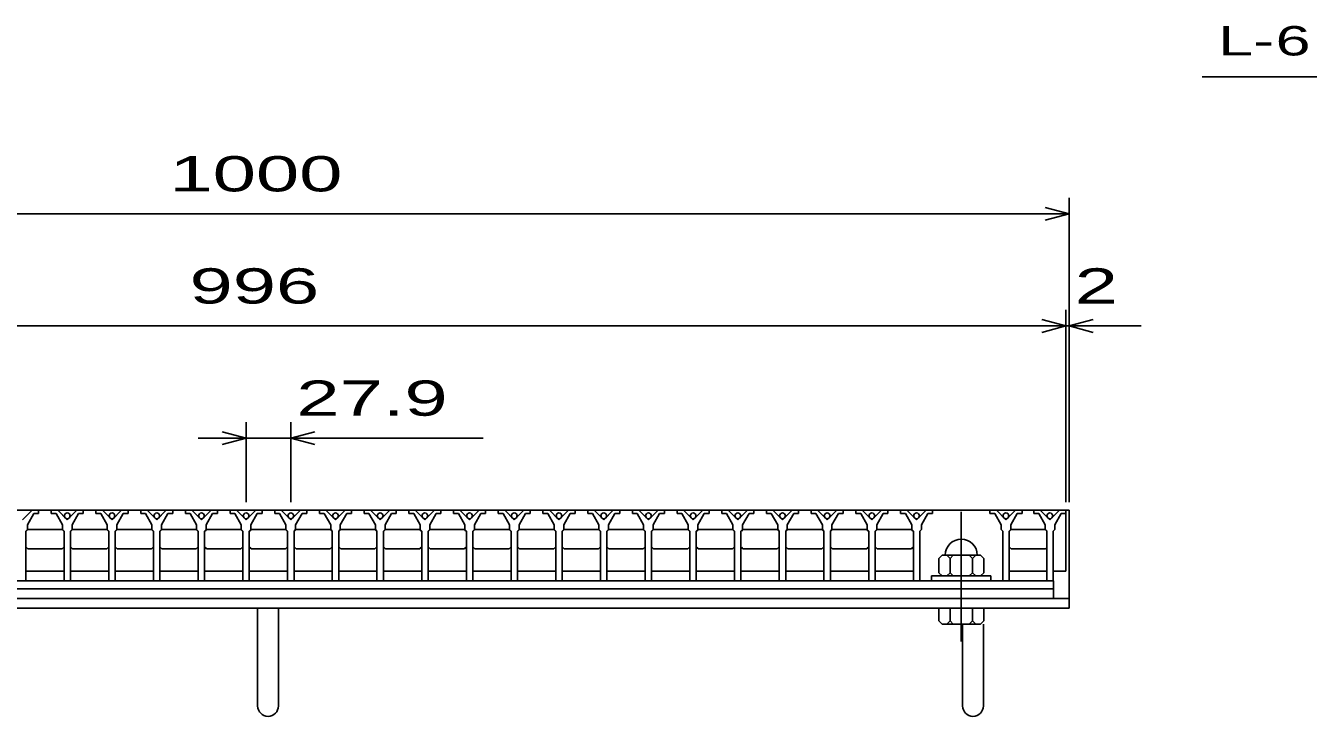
# Model space of a CAD drawing. Units: millimetres, scale not verified. Extents: x -1820 to 1731, y -1282 to 1054.
# Drawn here: x -1001 to -201, y -651 to -220 of the extents above; entities that cross this region are included whole.
import ezdxf
from ezdxf.enums import TextEntityAlignment as Align

# ---------------------------------------------------------------- set-up
doc = ezdxf.new("R2010")
doc.units = ezdxf.units.MM
doc.header["$LTSCALE"] = 10
doc.linetypes.add('CHAIN', pattern=[18.5, 12, -1.5, 3.5, -1.5])
for name, color, linetype, lineweight in [('16', 3, 'Continuous', 25), ('19', 6, 'Continuous', 25), ('22', 2, 'Continuous', 25)]:
    doc.layers.add(name, color=color, linetype=linetype, lineweight=lineweight)
doc.styles.add('ベクトル', font='')
doc.styles.get('ベクトル').set_extended_font_data('ベクトル')

msp = doc.modelspace()

# ---------------------------------------------------------------- linework, layer by layer
at = {"layer": '16'}
for p, q in [((-1348, -522), (-352, -522)), ((-997.2, -522), (-1003.2, -528)), ((-1000.2, -531), (-996.2, -524)), ((-993.2, -522), (-997.2, -522)), ((-996.2, -524), (-993.2, -524)), ((-993.2, -524), (-993.2, -522)), ((-985.3, -522), (-985.3, -524)), ((-981.3, -522), (-985.3, -522)), ((-985.3, -524), (-982.3, -524)), ((-982.3, -524), (-978.3, -531)), ((-975.3, -528), (-981.3, -522)), ((-969.3, -522), (-975.3, -528)), ((-972.3, -531), (-968.3, -524)), ((-965.3, -522), (-969.3, -522)), ((-968.3, -524), (-965.3, -524)), ((-965.3, -524), (-965.3, -522)), ((-957.4, -522), (-957.4, -524)), ((-953.4, -522), (-957.4, -522)), ((-957.4, -524), (-954.4, -524)), ((-954.4, -524), (-950.4, -531)), ((-947.4, -528), (-953.4, -522)), ((-941.4, -522), (-947.4, -528)), ((-944.4, -531), (-940.4, -524)), ((-937.4, -522), (-941.4, -522)), ((-940.4, -524), (-937.4, -524)), ((-937.4, -524), (-937.4, -522)), ((-929.5, -522), (-929.5, -524)), ((-925.5, -522), (-929.5, -522)), ((-929.5, -524), (-926.5, -524)), ((-926.5, -524), (-922.5, -531)), ((-919.5, -528), (-925.5, -522)), ((-913.5, -522), (-919.5, -528)), ((-916.5, -531), (-912.5, -524)), ((-909.5, -522), (-913.5, -522)), ((-912.5, -524), (-909.5, -524)), ((-909.5, -524), (-909.5, -522)), ((-901.6, -522), (-901.6, -524)), ((-897.6, -522), (-901.6, -522)), ((-901.6, -524), (-898.6, -524)), ((-898.6, -524), (-894.6, -531)), ((-891.6, -528), (-897.6, -522)), ((-885.6, -522), (-891.6, -528)), ((-888.6, -531), (-884.6, -524)), ((-881.6, -522), (-885.6, -522)), ((-884.6, -524), (-881.6, -524)), ((-881.6, -524), (-881.6, -522)), ((-873.7, -522), (-873.7, -524)), ((-869.7, -522), (-873.7, -522)), ((-873.7, -524), (-870.7, -524)), ((-870.7, -524), (-866.7, -531)), ((-863.7, -528), (-869.7, -522)), ((-857.7, -522), (-863.7, -528)), ((-860.7, -531), (-856.7, -524)), ((-853.7, -522), (-857.7, -522)), ((-856.7, -524), (-853.7, -524)), ((-853.7, -524), (-853.7, -522)), ((-845.8, -522), (-845.8, -524)), ((-841.8, -522), (-845.8, -522)), ((-845.8, -524), (-842.8, -524)), ((-842.8, -524), (-838.8, -531)), ((-835.8, -528), (-841.8, -522)), ((-829.8, -522), (-835.8, -528)), ((-832.8, -531), (-828.8, -524)), ((-825.8, -522), (-829.8, -522)), ((-828.8, -524), (-825.8, -524)), ((-825.8, -524), (-825.8, -522)), ((-817.9, -522), (-817.9, -524)), ((-813.9, -522), (-817.9, -522)), ((-817.9, -524), (-814.9, -524)), ((-814.9, -524), (-810.9, -531)), ((-807.9, -528), (-813.9, -522)), ((-801.9, -522), (-807.9, -528)), ((-804.9, -531), (-800.9, -524)), ((-797.9, -522), (-801.9, -522)), ((-800.9, -524), (-797.9, -524)), ((-797.9, -524), (-797.9, -522)), ((-790, -522), (-790, -524)), ((-786, -522), (-790, -522)), ((-790, -524), (-787, -524)), ((-787, -524), (-783, -531)), ((-780, -528), (-786, -522)), ((-774, -522), (-780, -528)), ((-777, -531), (-773, -524)), ((-770, -522), (-774, -522)), ((-773, -524), (-770, -524)), ((-770, -524), (-770, -522)), ((-762.1, -522), (-762.1, -524)), ((-758.1, -522), (-762.1, -522)), ((-762.1, -524), (-759.1, -524)), ((-759.1, -524), (-755.1, -531)), ((-752.1, -528), (-758.1, -522)), ((-746.1, -522), (-752.1, -528)), ((-749.1, -531), (-745.1, -524)), ((-742.1, -522), (-746.1, -522)), ((-745.1, -524), (-742.1, -524)), ((-742.1, -524), (-742.1, -522)), ((-734.2, -522), (-734.2, -524)), ((-730.2, -522), (-734.2, -522)), ((-734.2, -524), (-731.2, -524)), ((-731.2, -524), (-727.2, -531)), ((-724.2, -528), (-730.2, -522)), ((-718.2, -522), (-724.2, -528)), ((-721.2, -531), (-717.2, -524)), ((-714.2, -522), (-718.2, -522)), ((-717.2, -524), (-714.2, -524)), ((-714.2, -524), (-714.2, -522)), ((-706.3, -522), (-706.3, -524)), ((-702.3, -522), (-706.3, -522)), ((-706.3, -524), (-703.3, -524)), ((-703.3, -524), (-699.3, -531)), ((-696.3, -528), (-702.3, -522)), ((-690.3, -522), (-696.3, -528)), ((-693.3, -531), (-689.3, -524)), ((-686.3, -522), (-690.3, -522)), ((-689.3, -524), (-686.3, -524)), ((-686.3, -524), (-686.3, -522)), ((-678.4, -522), (-678.4, -524)), ((-674.4, -522), (-678.4, -522)), ((-678.4, -524), (-675.4, -524)), ((-675.4, -524), (-671.4, -531)), ((-668.4, -528), (-674.4, -522)), ((-662.4, -522), (-668.4, -528)), ((-665.4, -531), (-661.4, -524)), ((-658.4, -522), (-662.4, -522)), ((-661.4, -524), (-658.4, -524)), ((-658.4, -524), (-658.4, -522)), ((-650.5, -522), (-650.5, -524)), ((-646.5, -522), (-650.5, -522)), ((-650.5, -524), (-647.5, -524)), ((-647.5, -524), (-643.5, -531)), ((-640.5, -528), (-646.5, -522)), ((-634.5, -522), (-640.5, -528)), ((-637.5, -531), (-633.5, -524)), ((-630.5, -522), (-634.5, -522)), ((-633.5, -524), (-630.5, -524)), ((-630.5, -524), (-630.5, -522)), ((-622.6, -522), (-622.6, -524)), ((-618.6, -522), (-622.6, -522)), ((-622.6, -524), (-619.6, -524)), ((-619.6, -524), (-615.6, -531)), ((-612.6, -528), (-618.6, -522)), ((-606.6, -522), (-612.6, -528)), ((-609.6, -531), (-605.6, -524)), ((-602.6, -522), (-606.6, -522)), ((-605.6, -524), (-602.6, -524)), ((-602.6, -524), (-602.6, -522)), ((-594.7, -522), (-594.7, -524)), ((-590.7, -522), (-594.7, -522)), ((-594.7, -524), (-591.7, -524)), ((-591.7, -524), (-587.7, -531)), ((-584.7, -528), (-590.7, -522)), ((-578.7, -522), (-584.7, -528)), ((-581.7, -531), (-577.7, -524)), ((-574.7, -522), (-578.7, -522)), ((-577.7, -524), (-574.7, -524)), ((-574.7, -524), (-574.7, -522)), ((-566.8, -522), (-566.8, -524)), ((-562.8, -522), (-566.8, -522)), ((-566.8, -524), (-563.8, -524)), ((-563.8, -524), (-559.8, -531)), ((-556.8, -528), (-562.8, -522)), ((-550.8, -522), (-556.8, -528)), ((-553.8, -531), (-549.8, -524)), ((-546.8, -522), (-550.8, -522)), ((-549.8, -524), (-546.8, -524)), ((-546.8, -524), (-546.8, -522)), ((-538.9, -522), (-538.9, -524)), ((-534.9, -522), (-538.9, -522)), ((-538.9, -524), (-535.9, -524)), ((-535.9, -524), (-531.9, -531)), ((-528.9, -528), (-534.9, -522)), ((-522.9, -522), (-528.9, -528)), ((-525.9, -531), (-521.9, -524)), ((-518.9, -522), (-522.9, -522)), ((-521.9, -524), (-518.9, -524)), ((-518.9, -524), (-518.9, -522)), ((-511, -522), (-511, -524)), ((-507, -522), (-511, -522)), ((-511, -524), (-508, -524)), ((-508, -524), (-504, -531)), ((-501, -528), (-507, -522)), ((-495, -522), (-501, -528)), ((-498, -531), (-494, -524)), ((-491, -522), (-495, -522)), ((-494, -524), (-491, -524)), ((-491, -524), (-491, -522)), ((-483.1, -522), (-483.1, -524)), ((-479.1, -522), (-483.1, -522)), ((-483.1, -524), (-480.1, -524)), ((-480.1, -524), (-476.1, -531)), ((-473.1, -528), (-479.1, -522)), ((-467.1, -522), (-473.1, -528)), ((-470.1, -531), (-466.1, -524)), ((-463.1, -522), (-467.1, -522)), ((-466.1, -524), (-463.1, -524)), ((-463.1, -524), (-463.1, -522)), ((-455.2, -522), (-455.2, -524)), ((-451.2, -522), (-455.2, -522)), ((-455.2, -524), (-452.2, -524)), ((-452.2, -524), (-448.2, -531)), ((-445.2, -528), (-451.2, -522)), ((-439.2, -522), (-445.2, -528)), ((-442.2, -531), (-438.2, -524)), ((-435.2, -522), (-439.2, -522)), ((-438.2, -524), (-435.2, -524)), ((-435.2, -524), (-435.2, -522)), ((-399.4, -522), (-399.4, -524)), ((-395.4, -522), (-399.4, -522)), ((-399.4, -524), (-396.4, -524)), ((-396.4, -524), (-392.4, -531)), ((-389.4, -528), (-395.4, -522)), ((-383.4, -522), (-389.4, -528)), ((-386.4, -531), (-382.4, -524)), ((-379.4, -522), (-383.4, -522)), ((-382.4, -524), (-379.4, -524)), ((-379.4, -524), (-379.4, -522)), ((-372, -522), (-372, -524)), ((-368, -522), (-372, -522)), ((-372, -524), (-369, -524)), ((-369, -524), (-365, -531)), ((-362, -528), (-368, -522)), ((-356, -522), (-362, -528)), ((-359, -531), (-355, -524)), ((-352, -522), (-356, -522)), ((-355, -524), (-352, -524)), ((-352, -524), (-352, -522)), ((-352, -560), (-352, -522)), ((-1001.2, -535), (-1000.2, -534)), ((-1001.2, -566), (-1001.2, -535)), ((-1000.95, -535), (-999.95, -534)), ((-1000.2, -534), (-1000.2, -531)), ((-999.95, -534), (-978.55, -534)), ((-978.55, -534), (-977.55, -535)), ((-978.3, -531), (-978.3, -534)), ((-978.3, -534), (-977.3, -535)), ((-977.3, -535), (-977.3, -566)), ((-973.3, -535), (-972.3, -534)), ((-973.3, -566), (-973.3, -535)), ((-973.05, -535), (-972.05, -534)), ((-972.3, -534), (-972.3, -531)), ((-972.05, -534), (-950.65, -534)), ((-950.65, -534), (-949.65, -535)), ((-950.4, -531), (-950.4, -534)), ((-950.4, -534), (-949.4, -535)), ((-949.4, -535), (-949.4, -566)), ((-945.4, -535), (-944.4, -534)), ((-945.4, -566), (-945.4, -535)), ((-945.15, -535), (-944.15, -534)), ((-944.4, -534), (-944.4, -531)), ((-944.15, -534), (-922.75, -534)), ((-922.75, -534), (-921.75, -535)), ((-922.5, -531), (-922.5, -534)), ((-922.5, -534), (-921.5, -535)), ((-921.5, -535), (-921.5, -566)), ((-917.5, -535), (-916.5, -534)), ((-917.5, -566), (-917.5, -535)), ((-917.25, -535), (-916.25, -534)), ((-916.5, -534), (-916.5, -531)), ((-916.25, -534), (-894.85, -534)), ((-894.85, -534), (-893.85, -535)), ((-894.6, -531), (-894.6, -534)), ((-894.6, -534), (-893.6, -535)), ((-893.6, -535), (-893.6, -566)), ((-889.6, -535), (-888.6, -534)), ((-889.6, -566), (-889.6, -535)), ((-889.35, -535), (-888.35, -534)), ((-888.6, -534), (-888.6, -531)), ((-888.35, -534), (-866.95, -534)), ((-866.95, -534), (-865.95, -535)), ((-866.7, -531), (-866.7, -534)), ((-866.7, -534), (-865.7, -535)), ((-865.7, -535), (-865.7, -566)), ((-861.7, -535), (-860.7, -534)), ((-861.7, -566), (-861.7, -535)), ((-861.45, -535), (-860.45, -534)), ((-860.7, -534), (-860.7, -531)), ((-860.45, -534), (-839.05, -534)), ((-839.05, -534), (-838.05, -535)), ((-838.8, -531), (-838.8, -534)), ((-838.8, -534), (-837.8, -535)), ((-837.8, -535), (-837.8, -566)), ((-833.8, -535), (-832.8, -534)), ((-833.8, -566), (-833.8, -535)), ((-833.55, -535), (-832.55, -534)), ((-832.8, -534), (-832.8, -531)), ((-832.55, -534), (-811.15, -534)), ((-811.15, -534), (-810.15, -535)), ((-810.9, -531), (-810.9, -534)), ((-810.9, -534), (-809.9, -535)), ((-809.9, -535), (-809.9, -566)), ((-805.9, -535), (-804.9, -534)), ((-805.9, -566), (-805.9, -535)), ((-805.65, -535), (-804.65, -534)), ((-804.9, -534), (-804.9, -531)), ((-804.65, -534), (-783.25, -534)), ((-783.25, -534), (-782.25, -535)), ((-783, -531), (-783, -534)), ((-783, -534), (-782, -535)), ((-782, -535), (-782, -566)), ((-778, -535), (-777, -534)), ((-778, -566), (-778, -535)), ((-777.75, -535), (-776.75, -534)), ((-777, -534), (-777, -531)), ((-776.75, -534), (-755.35, -534)), ((-755.35, -534), (-754.35, -535)), ((-755.1, -531), (-755.1, -534)), ((-755.1, -534), (-754.1, -535)), ((-754.1, -535), (-754.1, -566)), ((-750.1, -535), (-749.1, -534)), ((-750.1, -566), (-750.1, -535)), ((-749.85, -535), (-748.85, -534)), ((-749.1, -534), (-749.1, -531)), ((-748.85, -534), (-727.45, -534)), ((-727.45, -534), (-726.45, -535)), ((-727.2, -531), (-727.2, -534)), ((-727.2, -534), (-726.2, -535)), ((-726.2, -535), (-726.2, -566)), ((-722.2, -535), (-721.2, -534)), ((-722.2, -566), (-722.2, -535)), ((-721.95, -535), (-720.95, -534)), ((-721.2, -534), (-721.2, -531)), ((-720.95, -534), (-699.55, -534)), ((-699.55, -534), (-698.55, -535)), ((-699.3, -531), (-699.3, -534)), ((-699.3, -534), (-698.3, -535)), ((-698.3, -535), (-698.3, -566)), ((-694.3, -535), (-693.3, -534)), ((-694.3, -566), (-694.3, -535)), ((-694.05, -535), (-693.05, -534)), ((-693.3, -534), (-693.3, -531)), ((-693.05, -534), (-671.65, -534)), ((-671.65, -534), (-670.65, -535)), ((-671.4, -531), (-671.4, -534)), ((-671.4, -534), (-670.4, -535)), ((-670.4, -535), (-670.4, -566)), ((-666.4, -535), (-665.4, -534)), ((-666.4, -566), (-666.4, -535)), ((-666.15, -535), (-665.15, -534)), ((-665.4, -534), (-665.4, -531)), ((-665.15, -534), (-643.75, -534)), ((-643.75, -534), (-642.75, -535)), ((-643.5, -531), (-643.5, -534)), ((-643.5, -534), (-642.5, -535)), ((-642.5, -535), (-642.5, -566)), ((-638.5, -535), (-637.5, -534)), ((-638.5, -566), (-638.5, -535)), ((-638.25, -535), (-637.25, -534)), ((-637.5, -534), (-637.5, -531)), ((-637.25, -534), (-615.85, -534)), ((-615.85, -534), (-614.85, -535)), ((-615.6, -531), (-615.6, -534)), ((-615.6, -534), (-614.6, -535)), ((-614.6, -535), (-614.6, -566)), ((-610.6, -535), (-609.6, -534)), ((-610.6, -566), (-610.6, -535)), ((-610.35, -535), (-609.35, -534)), ((-609.6, -534), (-609.6, -531)), ((-609.35, -534), (-587.95, -534)), ((-587.95, -534), (-586.95, -535)), ((-587.7, -531), (-587.7, -534)), ((-587.7, -534), (-586.7, -535)), ((-586.7, -535), (-586.7, -566)), ((-582.7, -535), (-581.7, -534)), ((-582.7, -566), (-582.7, -535)), ((-582.45, -535), (-581.45, -534)), ((-581.7, -534), (-581.7, -531)), ((-581.45, -534), (-560.05, -534)), ((-560.05, -534), (-559.05, -535)), ((-559.8, -531), (-559.8, -534)), ((-559.8, -534), (-558.8, -535)), ((-558.8, -535), (-558.8, -566)), ((-554.8, -535), (-553.8, -534)), ((-554.8, -566), (-554.8, -535)), ((-554.55, -535), (-553.55, -534)), ((-553.8, -534), (-553.8, -531)), ((-553.55, -534), (-532.15, -534)), ((-532.15, -534), (-531.15, -535)), ((-531.9, -531), (-531.9, -534)), ((-531.9, -534), (-530.9, -535)), ((-530.9, -535), (-530.9, -566)), ((-526.9, -535), (-525.9, -534)), ((-526.9, -566), (-526.9, -535)), ((-526.65, -535), (-525.65, -534)), ((-525.9, -534), (-525.9, -531)), ((-525.65, -534), (-504.25, -534)), ((-504.25, -534), (-503.25, -535)), ((-504, -531), (-504, -534)), ((-504, -534), (-503, -535)), ((-503, -535), (-503, -566)), ((-499, -535), (-498, -534)), ((-499, -566), (-499, -535)), ((-498.75, -535), (-497.75, -534)), ((-498, -534), (-498, -531)), ((-497.75, -534), (-476.35, -534)), ((-476.35, -534), (-475.35, -535)), ((-476.1, -531), (-476.1, -534)), ((-476.1, -534), (-475.1, -535)), ((-475.1, -535), (-475.1, -566)), ((-471.1, -535), (-470.1, -534)), ((-471.1, -566), (-471.1, -535)), ((-470.85, -535), (-469.85, -534)), ((-470.1, -534), (-470.1, -531)), ((-469.85, -534), (-448.45, -534)), ((-448.45, -534), (-447.45, -535)), ((-448.2, -531), (-448.2, -534)), ((-448.2, -534), (-447.2, -535)), ((-447.2, -535), (-447.2, -566)), ((-443.2, -535), (-442.2, -534)), ((-443.2, -566), (-443.2, -535)), ((-442.2, -534), (-442.2, -531)), ((-392.4, -531), (-392.4, -534)), ((-392.4, -534), (-391.4, -535)), ((-391.4, -535), (-391.4, -566)), ((-387.4, -535), (-386.4, -534)), ((-387.4, -566), (-387.4, -535)), ((-387.15, -535), (-386.15, -534)), ((-386.4, -534), (-386.4, -531)), ((-386.15, -534), (-364.75, -534)), ((-365, -531), (-365, -534)), ((-365, -534), (-364, -535)), ((-364.75, -534), (-363.75, -535)), ((-364, -535), (-364, -566)), ((-360, -535), (-359, -534)), ((-360, -566), (-360, -535)), ((-359, -534), (-359, -531)), ((-999.95, -546), (-1000.95, -545)), ((-978.55, -546), (-999.95, -546)), ((-977.55, -545), (-978.55, -546)), ((-972.05, -546), (-973.05, -545)), ((-950.65, -546), (-972.05, -546)), ((-949.65, -545), (-950.65, -546)), ((-944.15, -546), (-945.15, -545)), ((-922.75, -546), (-944.15, -546)), ((-921.75, -545), (-922.75, -546)), ((-916.25, -546), (-917.25, -545)), ((-894.85, -546), (-916.25, -546)), ((-893.85, -545), (-894.85, -546)), ((-888.35, -546), (-889.35, -545)), ((-866.95, -546), (-888.35, -546)), ((-865.95, -545), (-866.95, -546)), ((-860.45, -546), (-861.45, -545)), ((-839.05, -546), (-860.45, -546)), ((-838.05, -545), (-839.05, -546)), ((-832.55, -546), (-833.55, -545)), ((-811.15, -546), (-832.55, -546)), ((-810.15, -545), (-811.15, -546)), ((-804.65, -546), (-805.65, -545)), ((-783.25, -546), (-804.65, -546)), ((-782.25, -545), (-783.25, -546)), ((-776.75, -546), (-777.75, -545)), ((-755.35, -546), (-776.75, -546)), ((-754.35, -545), (-755.35, -546)), ((-748.85, -546), (-749.85, -545)), ((-727.45, -546), (-748.85, -546)), ((-726.45, -545), (-727.45, -546)), ((-720.95, -546), (-721.95, -545)), ((-699.55, -546), (-720.95, -546)), ((-698.55, -545), (-699.55, -546)), ((-693.05, -546), (-694.05, -545)), ((-671.65, -546), (-693.05, -546)), ((-670.65, -545), (-671.65, -546)), ((-665.15, -546), (-666.15, -545)), ((-643.75, -546), (-665.15, -546)), ((-642.75, -545), (-643.75, -546)), ((-637.25, -546), (-638.25, -545)), ((-615.85, -546), (-637.25, -546)), ((-614.85, -545), (-615.85, -546)), ((-609.35, -546), (-610.35, -545)), ((-587.95, -546), (-609.35, -546)), ((-586.95, -545), (-587.95, -546)), ((-581.45, -546), (-582.45, -545)), ((-560.05, -546), (-581.45, -546)), ((-559.05, -545), (-560.05, -546)), ((-553.55, -546), (-554.55, -545)), ((-532.15, -546), (-553.55, -546)), ((-531.15, -545), (-532.15, -546)), ((-525.65, -546), (-526.65, -545)), ((-504.25, -546), (-525.65, -546)), ((-503.25, -545), (-504.25, -546)), ((-497.75, -546), (-498.75, -545)), ((-476.35, -546), (-497.75, -546)), ((-475.35, -545), (-476.35, -546)), ((-469.85, -546), (-470.85, -545)), ((-448.45, -546), (-469.85, -546)), ((-447.45, -545), (-448.45, -546)), ((-429.3, -550), (-431.3, -552)), ((-431.3, -552), (-431.3, -561)), ((-405.3, -550), (-429.3, -550)), ((-424.3, -552), (-426.3, -550)), ((-422.3, -550), (-424.3, -552)), ((-424.3, -561), (-424.3, -552)), ((-410.3, -552), (-412.3, -550)), ((-408.3, -550), (-410.3, -552)), ((-410.3, -561), (-410.3, -552)), ((-403.3, -552), (-405.3, -550)), ((-403.3, -561), (-403.3, -552)), ((-386.15, -546), (-387.15, -545)), ((-364.75, -546), (-386.15, -546)), ((-363.75, -545), (-364.75, -546)), ((-1000.95, -560), (-977.55, -560)), ((-973.05, -560), (-949.65, -560)), ((-945.15, -560), (-921.75, -560)), ((-917.25, -560), (-893.85, -560)), ((-889.35, -560), (-865.95, -560)), ((-861.45, -560), (-838.05, -560)), ((-833.55, -560), (-810.15, -560)), ((-805.65, -560), (-782.25, -560)), ((-777.75, -560), (-754.35, -560)), ((-749.85, -560), (-726.45, -560)), ((-721.95, -560), (-698.55, -560)), ((-694.05, -560), (-670.65, -560)), ((-666.15, -560), (-642.75, -560)), ((-638.25, -560), (-614.85, -560)), ((-610.35, -560), (-586.95, -560)), ((-582.45, -560), (-559.05, -560)), ((-554.55, -560), (-531.15, -560)), ((-526.65, -560), (-503.25, -560)), ((-498.75, -560), (-475.35, -560)), ((-470.85, -560), (-447.45, -560)), ((-387.15, -560), (-364.25, -560)), ((-359.75, -560), (-352, -560)), ((-1340.25, -566), (-359.75, -566)), ((-1005.2, -566), (-1001.2, -566)), ((-977.3, -566), (-973.3, -566)), ((-949.4, -566), (-945.4, -566)), ((-921.5, -566), (-917.5, -566)), ((-893.6, -566), (-889.6, -566)), ((-865.7, -566), (-861.7, -566)), ((-837.8, -566), (-833.8, -566)), ((-809.9, -566), (-805.9, -566)), ((-782, -566), (-778, -566)), ((-754.1, -566), (-750.1, -566)), ((-726.2, -566), (-722.2, -566)), ((-698.3, -566), (-694.3, -566)), ((-670.4, -566), (-666.4, -566)), ((-642.5, -566), (-638.5, -566)), ((-614.6, -566), (-610.6, -566)), ((-586.7, -566), (-582.7, -566)), ((-558.8, -566), (-554.8, -566)), ((-530.9, -566), (-526.9, -566)), ((-503, -566), (-499, -566)), ((-475.1, -566), (-471.1, -566)), ((-447.2, -566), (-443.2, -566)), ((-435.8, -566), (-435.8, -563)), ((-435.8, -563), (-398.8, -563)), ((-398.8, -566), (-435.8, -566)), ((-431.3, -561), (-429.3, -563)), ((-426.3, -563), (-424.3, -561)), ((-424.3, -561), (-422.3, -563)), ((-412.3, -563), (-410.3, -561)), ((-410.3, -561), (-408.3, -563)), ((-405.3, -563), (-403.3, -561)), ((-398.8, -563), (-398.8, -566)), ((-391.4, -566), (-387.4, -566)), ((-364, -566), (-360, -566)), ((-359.75, -566), (-359.75, -571)), ((-359.75, -571), (-1340.25, -571)), ((-359.75, -577), (-359.75, -571)), ((-1340.25, -577), (-359.75, -577))]:
    msp.add_line(p, q, dxfattribs=at)
at = {"layer": '16', "linetype": 'CHAIN'}
msp.add_line((-417.3, -523), (-417.3, -604), dxfattribs=at)
at = {"layer": '16'}
for centre in [(-975.3, -525.5), (-947.4, -525.5), (-919.5, -525.5), (-891.6, -525.5), (-863.7, -525.5), (-835.8, -525.5), (-807.9, -525.5), (-780, -525.5), (-752.1, -525.5), (-724.2, -525.5), (-696.3, -525.5), (-668.4, -525.5), (-640.5, -525.5), (-612.6, -525.5), (-584.7, -525.5), (-556.8, -525.5), (-528.9, -525.5), (-501, -525.5), (-473.1, -525.5), (-445.2, -525.5), (-389.4, -525.5), (-362, -525.5)]:
    msp.add_circle(centre, 1.8, dxfattribs=at)
msp.add_arc((-417.3, -550), 10, 0, 180, dxfattribs=at)
at = {"layer": '19'}
for p, q in [((-352, -522), (-350, -522)), ((-350, -522), (-350, -577)), ((-1350, -577), (-350, -577)), ((-350, -583), (-1350, -583)), ((-856.5, -644.11), (-856.5, -583)), ((-843.5, -644.11), (-843.5, -583)), ((-431.3, -591), (-431.3, -583)), ((-431.3, -583), (-403.3, -583)), ((-424.3, -591), (-424.3, -583)), ((-410.3, -591), (-410.3, -583)), ((-403.3, -591), (-403.3, -583)), ((-350, -577), (-350, -583)), ((-431.3, -591), (-429.3, -593)), ((-424.3, -591), (-426.3, -593)), ((-422.3, -593), (-424.3, -591)), ((-410.3, -591), (-412.3, -593)), ((-408.3, -593), (-410.3, -591)), ((-405.3, -593), (-403.3, -591)), ((-429.3, -593), (-405.3, -593)), ((-416.5, -644.11), (-416.5, -593)), ((-403.5, -644.11), (-403.5, -593))]:
    msp.add_line(p, q, dxfattribs=at)
for centre in [(-850, -644.11), (-410, -644.11)]:
    msp.add_arc(centre, 6.5, 180, 0, dxfattribs=at)
at = {"layer": '22', "color": 4}
for p, q in [((-267, -251.5), (-67, -251.5)), ((-350, -517), (-350, -327)), ((-350, -337), (-365, -333)), ((-1350, -337), (-350, -337)), ((-365, -341), (-350, -337)), ((-352, -517), (-352, -397)), ((-350, -517), (-350, -397)), ((-1348, -407), (-352, -407)), ((-352, -407), (-367, -403)), ((-367, -411), (-352, -407)), ((-352, -407), (-350, -407)), ((-350, -407), (-335, -403)), ((-335, -411), (-350, -407)), ((-350, -407), (-305, -407)), ((-863.7, -517), (-863.7, -467)), ((-835.8, -467), (-835.8, -517)), ((-863.7, -477), (-893.7, -477)), ((-863.7, -477), (-878.7, -473)), ((-878.7, -481), (-863.7, -477)), ((-863.7, -477), (-835.8, -477)), ((-835.8, -477), (-820.8, -473)), ((-820.8, -481), (-835.8, -477)), ((-835.8, -477), (-715.8, -477))]:
    msp.add_line(p, q, dxfattribs=at)

# ---------------------------------------------------------------- texts
at = {"layer": '22', "style": 'ベクトル'}
for s, height, width, p in [('L-', 18.33, 1.6, (-257, -229)), (' 6 ', 18.33, 1.6, (-232, -229)), (' 1000 ', 21.99, 1.65, (-925, -312)), (' 996 ', 21.99, 1.65, (-912.5, -382)), (' 2 ', 21.99, 1.65, (-360, -382)), (' 27.9 ', 21.99, 1.65, (-845.8, -452))]:
    msp.add_text(s, height=height, dxfattribs=dict(at, width=width)).set_placement(p, align=Align.MIDDLE_LEFT)

doc.saveas('drawing.dxf')
